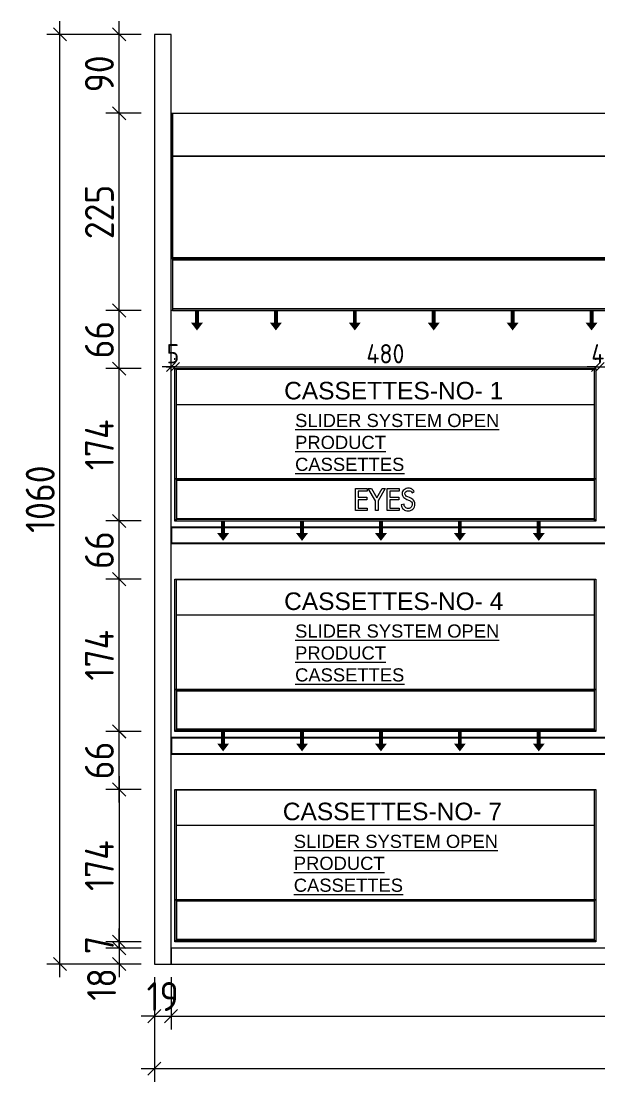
# Model space of a CAD drawing. Header units: millimetres. Extents: x 822189 to 824409, y -455926 to -454717.
# Drawn here: x 822189 to 822847, y -455926 to -454717 of the extents above; entities that cross this region are included whole.
import ezdxf

# ---------------------------------------------------------------- set-up
doc = ezdxf.new("R2010")
doc.units = ezdxf.units.MM
doc.header["$LTSCALE"] = 5
doc.header["$MEASUREMENT"] = 0
doc.header["$PDMODE"] = 35
for name, color, linetype in [('Dim', 1, 'Continuous'), ('DIM-10', 1, 'Continuous'), ('DIM-15', 1, 'Continuous'), ('EL_LIGHTING', 2, 'Continuous'), ('HATCH', 8, 'Continuous')]:
    doc.layers.add(name, color=color, linetype=linetype)
doc.layers.add('LED 4600K', color=41, linetype='Continuous', true_color=0xebd690)
doc.layers.add('MDF', color=41, linetype='Continuous', lineweight=0)
doc.layers.add('METAL', color=6, linetype='Continuous', lineweight=0)
doc.styles.add('ISOCP', font='isocp.shx')
doc.styles.add('MAC', font='')
doc.styles.get("Standard").update_dxf_attribs({"font": 'arial.ttf'})
doc.styles.get('MAC').set_extended_font_data('Trade Gothic Condensed')
doc.dimstyles.new('DL - 10', dxfattribs={"dimscale": 10, "dimtxt": 2.2, "dimasz": 1, "dimexe": 1, "dimexo": 1, "dimgap": 0.4, "dimtad": 1, "dimdec": 0, "dimdsep": 46, "dimtxsty": 'ISOCP', "dimblk": 'OBLIQUE', "dimcen": 0.5, "dimdle": 1, "dimclrd": 256, "dimclre": 256, "dimclrt": 2, "dimadec": 0, "dimazin": 2, "dimtfac": 1, "dimtdec": 0, "dimtix": 1, "dimtmove": 1, "dimatfit": 3, "dimldrblk": 'OPEN90', "dimfxl": 1, "dimlwd": 9, "dimlwe": 9, "dimarcsym": 0})
doc.dimstyles.new('DL - 15', dxfattribs={"dimscale": 15, "dimtxt": 2.2, "dimasz": 1, "dimexe": 1, "dimexo": 1, "dimgap": 0.4, "dimtad": 1, "dimdec": 0, "dimdsep": 46, "dimtxsty": 'ISOCP', "dimblk": 'OBLIQUE', "dimcen": 0.5, "dimdle": 1, "dimclrd": 256, "dimclre": 256, "dimclrt": 2, "dimadec": 0, "dimazin": 2, "dimtfac": 1, "dimtdec": 0, "dimtix": 1, "dimtmove": 1, "dimatfit": 3, "dimldrblk": 'OPEN90', "dimfxl": 1, "dimlwd": 9, "dimlwe": 9, "dimarcsym": 0})

# ---------------------------------------------------------------- blocks, each defined once
blk = doc.blocks.new('FGFGG')
at = {"layer": 'METAL'}
for points in [[(821290.4, -456862.4), (821291.9, -456862.4), (821291.9, -456988.2), (821290.4, -456988.2)], [(821291.9, -456862.4), (821768.9, -456862.4), (821768.9, -456863.4), (821291.9, -456863.4)], [(821291.9, -456903.2), (821768.9, -456903.2), (821768.9, -456863.4), (821291.9, -456863.4)], [(821770.4, -456988.2), (821768.9, -456988.2), (821768.9, -456862.4), (821770.4, -456862.4)], [(821290.4, -456988.2), (821291.9, -456988.2), (821291.9, -457036.2), (821290.4, -457036.2)], [(821768.9, -456988.2), (821291.9, -456988.2), (821291.9, -456989.2), (821768.9, -456989.2)], [(821292.4, -456989.7), (821768.4, -456989.7), (821768.4, -457033.7), (821292.4, -457033.7)], [(821768.9, -456988.2), (821770.4, -456988.2), (821770.4, -457036.2), (821768.9, -457036.2)], [(821291.9, -457034.2), (821768.9, -457034.2), (821768.9, -457036.2), (821291.9, -457036.2)]]:
    blk.add_lwpolyline(points, close=True, dxfattribs=at)
for points in [[(821509.6, -456999.2), (821509.6, -457002.1), (821499.3, -457002.1), (821499.3, -457009.1), (821509.3, -457009.1), (821509.3, -457011.9), (821499.3, -457011.9), (821499.3, -457021.4), (821509.6, -457021.4), (821509.6, -457024.2), (821496.2, -457024.2), (821496.2, -456999.2), (821509.6, -456999.2)], [(821514.5, -456999.2), (821520.6, -457009.9), (821526.7, -456999.2), (821530.3, -456999.2), (821522.1, -457013.3), (821522.1, -457024.2), (821519, -457024.2), (821519, -457013.3), (821510.9, -456999.2), (821514.5, -456999.2)], [(821545.9, -456999.2), (821545.9, -457002.1), (821535.6, -457002.1), (821535.6, -457009.1), (821545.6, -457009.1), (821545.6, -457011.9), (821535.6, -457011.9), (821535.6, -457021.4), (821545.9, -457021.4), (821545.9, -457024.2), (821532.5, -457024.2), (821532.5, -456999.2), (821545.9, -456999.2)]]:
    blk.add_lwpolyline(points, dxfattribs=at)
blk.add_open_spline([(821563.3, -457002.5), (821563.3, -457002.5), (821560.8, -457004), (821560.8, -457004), (821560.4, -457003.2), (821559.8, -457002.6), (821559.2, -457002.2), (821558.6, -457001.8), (821557.8, -457001.6), (821556.8, -457001.6), (821555.7, -457001.6), (821554.8, -457001.9), (821553.9, -457002.6), (821553.1, -457003.3), (821552.7, -457004.1), (821552.7, -457005.1), (821552.7, -457005.9), (821552.9, -457006.6), (821553.5, -457007.2), (821554.1, -457007.8), (821555, -457008.3), (821556.1, -457008.7), (821556.1, -457008.7), (821557.9, -457009.4), (821557.9, -457009.4), (821560, -457010.2), (821561.6, -457011.2), (821562.6, -457012.4), (821563.6, -457013.6), (821564.1, -457015.1), (821564.1, -457016.9), (821564.1, -457019.2), (821563.3, -457021.1), (821561.8, -457022.6), (821560.2, -457024), (821558.3, -457024.7), (821556.1, -457024.7), (821554.2, -457024.7), (821552.5, -457024.1), (821551, -457022.8), (821549.6, -457021.5), (821548.7, -457019.8), (821548.4, -457017.7), (821548.4, -457017.7), (821551.6, -457017.1), (821551.6, -457017.1), (821551.6, -457018.4), (821552, -457019.6), (821553, -457020.5), (821553.9, -457021.4), (821555, -457021.8), (821556.4, -457021.8), (821557.7, -457021.8), (821558.8, -457021.4), (821559.7, -457020.4), (821560.6, -457019.5), (821561, -457018.3), (821561, -457016.9), (821561, -457015.9), (821560.7, -457015), (821560, -457014.3), (821559.4, -457013.6), (821558.3, -457012.9), (821556.7, -457012.2), (821556.7, -457012.2), (821555, -457011.5), (821555, -457011.5), (821553, -457010.6), (821551.6, -457009.7), (821550.8, -457008.7), (821549.9, -457007.7), (821549.5, -457006.5), (821549.5, -457005.1), (821549.5, -457003.3), (821550.2, -457001.7), (821551.7, -457000.5), (821553.1, -456999.3), (821554.8, -456998.7), (821556.9, -456998.7), (821558.3, -456998.7), (821559.5, -456999), (821560.6, -456999.7), (821561.7, -457000.3), (821562.6, -457001.2), (821563.3, -457002.5)], degree=3, knots=[0, 0, 0, 0, 1, 1, 1, 2, 2, 2, 3, 3, 3, 4, 4, 4, 5, 5, 5, 6, 6, 6, 7, 7, 7, 8, 8, 8, 9, 9, 9, 10, 10, 10, 11, 11, 11, 12, 12, 12, 13, 13, 13, 14, 14, 14, 15, 15, 15, 16, 16, 16, 17, 17, 17, 18, 18, 18, 19, 19, 19, 20, 20, 20, 21, 21, 21, 22, 22, 22, 23, 23, 23, 24, 24, 24, 25, 25, 25, 26, 26, 26, 27, 27, 27, 28, 28, 28, 28], dxfattribs=at)
blk = doc.blocks.new('ARGG')
at = {"layer": 'METAL'}
for points in [[(821290.4, -457277.9), (821291.9, -457277.9), (821291.9, -457403.7), (821290.4, -457403.7)], [(821291.9, -457277.9), (821768.9, -457277.9), (821768.9, -457278.8), (821291.9, -457278.8)], [(821291.9, -457318.6), (821768.9, -457318.6), (821768.9, -457278.8), (821291.9, -457278.8)], [(821770.4, -457403.7), (821768.9, -457403.7), (821768.9, -457277.9), (821770.4, -457277.9)], [(821290.4, -457403.7), (821291.9, -457403.7), (821291.9, -457451.6), (821290.4, -457451.6)], [(821768.9, -457403.7), (821291.9, -457403.7), (821291.9, -457404.6), (821768.9, -457404.6)], [(821768.9, -457403.7), (821770.4, -457403.7), (821770.4, -457451.6), (821768.9, -457451.6)], [(821292.4, -457405.1), (821768.4, -457405.1), (821768.4, -457449.1), (821292.4, -457449.1)], [(821291.9, -457449.6), (821768.9, -457449.6), (821768.9, -457451.6), (821291.9, -457451.6)]]:
    blk.add_lwpolyline(points, close=True, dxfattribs=at)
blk = doc.blocks.new('FLECHE')
at = {"layer": 'EL_LIGHTING', "const_width": 5}
blk.add_lwpolyline([(0, 0), (0, -15)], dxfattribs=at)
at = {"layer": 'EL_LIGHTING'}
blk.add_lwpolyline([(0, -15, 15, 0, 0), (0, -24.8, 0, 0, 0)], format="xyseb", dxfattribs=at)
blk = doc.blocks.new('*U12')
at = {"layer": 'EL_LIGHTING', "xscale": 0.9, "yscale": 0.9, "zscale": 0.9, "rotation": 90}
blk.add_blockref('FLECHE', (-11.2, 0), dxfattribs=at)
blk = doc.blocks.new('*U13')
at = {"layer": 'LED 4600K', "color": 0, "linetype": 'ByBlock', "lineweight": -2}
for p in [(0, 810), (0, 720), (0, 630), (0, 540), (0, 450), (0, 360), (0, 270), (0, 180), (0, 90), (0, 0)]:
    blk.add_blockref('*U12', p, dxfattribs=at)
blk = doc.blocks.new('*U14')
at = {"layer": 'EL_LIGHTING', "xscale": 0.9, "yscale": 0.9, "zscale": 0.9, "rotation": 90}
blk.add_blockref('FLECHE', (-11.2, 0), dxfattribs=at)
blk = doc.blocks.new('*U15')
at = {"layer": 'LED 4600K', "color": 0, "linetype": 'ByBlock', "lineweight": -2}
for p in [(0, 360), (0, 270), (0, 180), (0, 90), (0, 0)]:
    blk.add_blockref('*U14', p, dxfattribs=at)
blk = doc.blocks.new('*U22')
at = {"layer": 'EL_LIGHTING', "xscale": 0.9, "yscale": 0.9, "zscale": 0.9, "rotation": 90}
blk.add_blockref('FLECHE', (-11.2, 0), dxfattribs=at)
blk = doc.blocks.new('*U23')
at = {"layer": 'LED 4600K', "color": 0, "linetype": 'ByBlock', "lineweight": -2}
for p in [(0, 360), (0, 270), (0, 180), (0, 90), (0, 0)]:
    blk.add_blockref('*U22', p, dxfattribs=at)
blk = doc.blocks.new('_OBLIQUE')
at = {"color": 0, "linetype": 'ByBlock', "lineweight": -2}
blk.add_line((-0.5, -0.5), (0.5, 0.5), dxfattribs=at)
blk = doc.blocks.new('*D30')
at = {"layer": 'Defpoints', "color": 0, "transparency": 16777216}
for p in [(822364.8, -455113), (822844.8, -455111.1), (822844.8, -455113)]:
    blk.add_point(p, dxfattribs=at)
at = {"layer": 'DIM-10', "lineweight": 9, "transparency": 16777216}
for p, q in [((822364.8, -455103), (822364.8, -455101.1)), ((822844.8, -455103), (822844.8, -455101.1)), ((822354.8, -455111.1), (822854.8, -455111.1))]:
    blk.add_line(p, q, dxfattribs=at)
at = {"layer": 'DIM-10', "lineweight": 9, "transparency": 16777216, "xscale": 10, "yscale": 10, "zscale": 10, "rotation": 180}
blk.add_blockref('_OBLIQUE', (822364.8, -455111.1), dxfattribs=at)
at = {"layer": 'DIM-10', "lineweight": 9, "transparency": 16777216, "xscale": 10, "yscale": 10, "zscale": 10}
blk.add_blockref('_OBLIQUE', (822844.8, -455111.1), dxfattribs=at)
at = {"layer": 'DIM-10', "color": 2, "transparency": 16777216, "insert": (822604.8, -455096.1), "char_height": 22, "attachment_point": 5, "style": 'ISOCP'}
blk.add_mtext('480', dxfattribs=at)
blk = doc.blocks.new('_Open90')
at = {"color": 0, "linetype": 'ByBlock', "lineweight": -2}
for p, q in [((0, 0), (-1, 0)), ((-0.5, 0.5), (0, 0)), ((0, 0), (-0.5, -0.5))]:
    blk.add_line(p, q, dxfattribs=at)
blk = doc.blocks.new('*D131')
at = {"layer": 'Defpoints', "color": 0, "transparency": 16777216}
for p in [(822844.8, -455113), (822849.3, -455111.1), (822849.3, -455113)]:
    blk.add_point(p, dxfattribs=at)
at = {"layer": 'DIM-10', "lineweight": 9, "transparency": 16777216}
for p, q in [((822844.8, -455103), (822844.8, -455101.1)), ((822849.3, -455103), (822849.3, -455101.1)), ((822844.8, -455111.1), (822834.8, -455111.1)), ((822844.8, -455111.1), (822849.3, -455111.1)), ((822849.3, -455111.1), (822859.3, -455111.1))]:
    blk.add_line(p, q, dxfattribs=at)
at = {"layer": 'DIM-10', "lineweight": 9, "transparency": 16777216, "xscale": 10, "yscale": 10, "zscale": 10}
blk.add_blockref('_OBLIQUE', (822844.8, -455111.1), dxfattribs=at)
at = {"layer": 'DIM-10', "lineweight": 9, "transparency": 16777216, "xscale": 10, "yscale": 10, "zscale": 10, "rotation": 180}
blk.add_blockref('_OBLIQUE', (822849.3, -455111.1), dxfattribs=at)
at = {"layer": 'DIM-10', "color": 2, "transparency": 16777216, "insert": (822847, -455096.1), "char_height": 22, "attachment_point": 5, "style": 'ISOCP'}
blk.add_mtext('4', dxfattribs=at)
blk = doc.blocks.new('*D132')
at = {"layer": 'Defpoints', "color": 0, "transparency": 16777216}
for p in [(822849.3, -455113), (823709.3, -455111.1), (823709.3, -455112.5)]:
    blk.add_point(p, dxfattribs=at)
at = {"layer": 'DIM-10', "lineweight": 9, "transparency": 16777216}
for p, q in [((822849.3, -455103), (822849.3, -455101.1)), ((823709.3, -455102.5), (823709.3, -455101.1)), ((822839.3, -455111.1), (823719.3, -455111.1))]:
    blk.add_line(p, q, dxfattribs=at)
at = {"layer": 'DIM-10', "lineweight": 9, "transparency": 16777216, "xscale": 10, "yscale": 10, "zscale": 10, "rotation": 180}
blk.add_blockref('_OBLIQUE', (822849.3, -455111.1), dxfattribs=at)
at = {"layer": 'DIM-10', "lineweight": 9, "transparency": 16777216, "xscale": 10, "yscale": 10, "zscale": 10}
blk.add_blockref('_OBLIQUE', (823709.3, -455111.1), dxfattribs=at)
at = {"layer": 'DIM-10', "color": 2, "transparency": 16777216, "insert": (823279.3, -455096.1), "char_height": 22, "attachment_point": 5, "style": 'ISOCP'}
blk.add_mtext('860', dxfattribs=at)
blk = doc.blocks.new('*D82')
at = {"layer": 'Defpoints', "color": 0, "transparency": 16777216}
for p in [(822360.3, -455111.1), (822360.3, -455113.4), (822364.8, -455113)]:
    blk.add_point(p, dxfattribs=at)
at = {"layer": 'DIM-10', "lineweight": 9, "transparency": 16777216}
for p, q in [((822360.3, -455103.4), (822360.3, -455101.1)), ((822364.8, -455103), (822364.8, -455101.1)), ((822360.3, -455111.1), (822350.3, -455111.1)), ((822364.8, -455111.1), (822360.3, -455111.1)), ((822364.8, -455111.1), (822374.8, -455111.1))]:
    blk.add_line(p, q, dxfattribs=at)
at = {"layer": 'DIM-10', "lineweight": 9, "transparency": 16777216, "xscale": 10, "yscale": 10, "zscale": 10}
blk.add_blockref('_OBLIQUE', (822360.3, -455111.1), dxfattribs=at)
at = {"layer": 'DIM-10', "lineweight": 9, "transparency": 16777216, "xscale": 10, "yscale": 10, "zscale": 10, "rotation": 180}
blk.add_blockref('_OBLIQUE', (822364.8, -455111.1), dxfattribs=at)
at = {"layer": 'DIM-10', "color": 2, "transparency": 16777216, "insert": (822362.5, -455096.1), "char_height": 22, "attachment_point": 5, "style": 'ISOCP'}
blk.add_mtext('5', dxfattribs=at)
blk = doc.blocks.new('*D31')
at = {"layer": 'Defpoints', "color": 0, "transparency": 16777216}
for p in [(822341.3, -455791.9), (824217.3, -455791.9), (824217.3, -455911.1)]:
    blk.add_point(p, dxfattribs=at)
at = {"layer": 'DIM-15', "lineweight": 9, "transparency": 16777216}
for p, q in [((822341.3, -455836.1), (822341.3, -455926.1)), ((824217.3, -455836.1), (824217.3, -455926.1)), ((822326.3, -455911.1), (824232.3, -455911.1))]:
    blk.add_line(p, q, dxfattribs=at)
at = {"layer": 'DIM-15', "lineweight": 9, "transparency": 16777216, "xscale": 15, "yscale": 15, "zscale": 15, "rotation": 180}
blk.add_blockref('_OBLIQUE', (822341.3, -455911.1), dxfattribs=at)
at = {"layer": 'DIM-15', "lineweight": 9, "transparency": 16777216, "xscale": 15, "yscale": 15, "zscale": 15}
blk.add_blockref('_OBLIQUE', (824217.3, -455911.1), dxfattribs=at)
at = {"layer": 'DIM-15', "color": 2, "transparency": 16777216, "insert": (823279.3, -455888.6), "char_height": 33, "attachment_point": 5, "style": 'ISOCP'}
blk.add_mtext('1876', dxfattribs=at)
blk = doc.blocks.new('*D32')
at = {"layer": 'Defpoints', "color": 0, "transparency": 16777216}
for p in [(822341.3, -455592.8), (822301.1, -455766.5), (822341.3, -455766.5)]:
    blk.add_point(p, dxfattribs=at)
at = {"layer": 'DIM-15', "lineweight": 9, "transparency": 16777216}
for p, q in [((822301.1, -455577.8), (822301.1, -455781.5)), ((822326.3, -455592.8), (822286.1, -455592.8)), ((822326.3, -455766.5), (822286.1, -455766.5))]:
    blk.add_line(p, q, dxfattribs=at)
at = {"layer": 'DIM-15', "lineweight": 9, "transparency": 16777216, "xscale": 15, "yscale": 15, "zscale": 15}
for p, rotation in [((822301.1, -455592.8), 90), ((822301.1, -455766.5), 270)]:
    blk.add_blockref('_OBLIQUE', p, dxfattribs=dict(at, rotation=rotation))
at = {"layer": 'DIM-15', "color": 2, "transparency": 16777216, "insert": (822278.6, -455679.7), "char_height": 33, "attachment_point": 5, "rotation": 90, "style": 'ISOCP'}
blk.add_mtext('174', dxfattribs=at)
blk = doc.blocks.new('*D33')
at = {"layer": 'Defpoints', "color": 0, "transparency": 16777216}
for p in [(822341.3, -455773.9), (822301.1, -455791.9), (822341.3, -455791.9)]:
    blk.add_point(p, dxfattribs=at)
at = {"layer": 'DIM-15', "lineweight": 9, "transparency": 16777216}
for p, q in [((822301.1, -455758.9), (822301.1, -455806.9)), ((822326.3, -455773.9), (822286.1, -455773.9)), ((822326.3, -455791.9), (822286.1, -455791.9))]:
    blk.add_line(p, q, dxfattribs=at)
at = {"layer": 'DIM-15', "lineweight": 9, "transparency": 16777216, "xscale": 15, "yscale": 15, "zscale": 15}
for p, rotation in [((822301.1, -455773.9), 90), ((822301.1, -455791.9), 270)]:
    blk.add_blockref('_OBLIQUE', p, dxfattribs=dict(at, rotation=rotation))
at = {"layer": 'DIM-15', "color": 2, "transparency": 16777216, "insert": (822281.1, -455815.1), "char_height": 33, "attachment_point": 5, "rotation": 90, "style": 'ISOCP'}
blk.add_mtext('18', dxfattribs=at)
blk = doc.blocks.new('*D34')
at = {"layer": 'Defpoints', "color": 0, "transparency": 16777216}
for p in [(822233.6, -454731.9), (822341.3, -454731.9), (822341.3, -455791.9)]:
    blk.add_point(p, dxfattribs=at)
at = {"layer": 'DIM-15', "lineweight": 9, "transparency": 16777216}
for p, q in [((822233.6, -455806.9), (822233.6, -454716.9)), ((822308.6, -454731.9), (822218.6, -454731.9)), ((822308.6, -455791.9), (822218.6, -455791.9))]:
    blk.add_line(p, q, dxfattribs=at)
at = {"layer": 'DIM-15', "lineweight": 9, "transparency": 16777216, "xscale": 15, "yscale": 15, "zscale": 15}
for p, rotation in [((822233.6, -454731.9), 90), ((822233.6, -455791.9), 270)]:
    blk.add_blockref('_OBLIQUE', p, dxfattribs=dict(at, rotation=rotation))
at = {"layer": 'DIM-15', "color": 2, "transparency": 16777216, "insert": (822211.1, -455261.9), "char_height": 33, "attachment_point": 5, "rotation": 90, "style": 'ISOCP'}
blk.add_mtext('1060', dxfattribs=at)
blk = doc.blocks.new('*D35')
at = {"layer": 'Defpoints', "color": 0, "transparency": 16777216}
for p in [(822301.1, -455526.7), (822341.3, -455526.7), (822341.3, -455592.8)]:
    blk.add_point(p, dxfattribs=at)
at = {"layer": 'DIM-15', "lineweight": 9, "transparency": 16777216}
for p, q in [((822301.1, -455607.8), (822301.1, -455511.7)), ((822326.3, -455526.7), (822286.1, -455526.7)), ((822326.3, -455592.8), (822286.1, -455592.8))]:
    blk.add_line(p, q, dxfattribs=at)
at = {"layer": 'DIM-15', "lineweight": 9, "transparency": 16777216, "xscale": 15, "yscale": 15, "zscale": 15}
for p, rotation in [((822301.1, -455526.7), 90), ((822301.1, -455592.8), 270)]:
    blk.add_blockref('_OBLIQUE', p, dxfattribs=dict(at, rotation=rotation))
at = {"layer": 'DIM-15', "color": 2, "transparency": 16777216, "insert": (822278.6, -455559.8), "char_height": 33, "attachment_point": 5, "rotation": 90, "style": 'ISOCP'}
blk.add_mtext('66', dxfattribs=at)
blk = doc.blocks.new('*D36')
at = {"layer": 'Defpoints', "color": 0, "transparency": 16777216}
for p in [(822301.1, -455353), (822341.3, -455353), (822341.3, -455526.6)]:
    blk.add_point(p, dxfattribs=at)
at = {"layer": 'DIM-15', "lineweight": 9, "transparency": 16777216}
for p, q in [((822301.1, -455541.6), (822301.1, -455338)), ((822326.3, -455353), (822286.1, -455353)), ((822326.3, -455526.6), (822286.1, -455526.6))]:
    blk.add_line(p, q, dxfattribs=at)
at = {"layer": 'DIM-15', "lineweight": 9, "transparency": 16777216, "xscale": 15, "yscale": 15, "zscale": 15}
for p, rotation in [((822301.1, -455353), 90), ((822301.1, -455526.6), 270)]:
    blk.add_blockref('_OBLIQUE', p, dxfattribs=dict(at, rotation=rotation))
at = {"layer": 'DIM-15', "color": 2, "transparency": 16777216, "insert": (822278.6, -455439.8), "char_height": 33, "attachment_point": 5, "rotation": 90, "style": 'ISOCP'}
blk.add_mtext('174', dxfattribs=at)
blk = doc.blocks.new('*D37')
at = {"layer": 'Defpoints', "color": 0, "transparency": 16777216}
for p in [(822301.1, -455286.7), (822341.3, -455286.7), (822341.3, -455353)]:
    blk.add_point(p, dxfattribs=at)
at = {"layer": 'DIM-15', "lineweight": 9, "transparency": 16777216}
for p, q in [((822301.1, -455368), (822301.1, -455271.7)), ((822326.3, -455286.7), (822286.1, -455286.7)), ((822326.3, -455353), (822286.1, -455353))]:
    blk.add_line(p, q, dxfattribs=at)
at = {"layer": 'DIM-15', "lineweight": 9, "transparency": 16777216, "xscale": 15, "yscale": 15, "zscale": 15}
for p, rotation in [((822301.1, -455286.7), 90), ((822301.1, -455353), 270)]:
    blk.add_blockref('_OBLIQUE', p, dxfattribs=dict(at, rotation=rotation))
at = {"layer": 'DIM-15', "color": 2, "transparency": 16777216, "insert": (822278.6, -455319.9), "char_height": 33, "attachment_point": 5, "rotation": 90, "style": 'ISOCP'}
blk.add_mtext('66', dxfattribs=at)
blk = doc.blocks.new('*D38')
at = {"layer": 'Defpoints', "color": 0, "transparency": 16777216}
for p in [(822301.1, -455113), (822341.3, -455113), (822341.3, -455286.7)]:
    blk.add_point(p, dxfattribs=at)
at = {"layer": 'DIM-15', "lineweight": 9, "transparency": 16777216}
for p, q in [((822301.1, -455301.7), (822301.1, -455098)), ((822326.3, -455113), (822286.1, -455113)), ((822326.3, -455286.7), (822286.1, -455286.7))]:
    blk.add_line(p, q, dxfattribs=at)
at = {"layer": 'DIM-15', "lineweight": 9, "transparency": 16777216, "xscale": 15, "yscale": 15, "zscale": 15}
for p, rotation in [((822301.1, -455113), 90), ((822301.1, -455286.7), 270)]:
    blk.add_blockref('_OBLIQUE', p, dxfattribs=dict(at, rotation=rotation))
at = {"layer": 'DIM-15', "color": 2, "transparency": 16777216, "insert": (822278.6, -455199.9), "char_height": 33, "attachment_point": 5, "rotation": 90, "style": 'ISOCP'}
blk.add_mtext('174', dxfattribs=at)
blk = doc.blocks.new('*D39')
at = {"layer": 'Defpoints', "color": 0, "transparency": 16777216}
for p in [(822301.1, -455046.8), (822341.3, -455046.8), (822341.3, -455113)]:
    blk.add_point(p, dxfattribs=at)
at = {"layer": 'DIM-15', "lineweight": 9, "transparency": 16777216}
for p, q in [((822301.1, -455128), (822301.1, -455031.8)), ((822326.3, -455046.8), (822286.1, -455046.8)), ((822326.3, -455113), (822286.1, -455113))]:
    blk.add_line(p, q, dxfattribs=at)
at = {"layer": 'DIM-15', "lineweight": 9, "transparency": 16777216, "xscale": 15, "yscale": 15, "zscale": 15}
for p, rotation in [((822301.1, -455046.8), 90), ((822301.1, -455113), 270)]:
    blk.add_blockref('_OBLIQUE', p, dxfattribs=dict(at, rotation=rotation))
at = {"layer": 'DIM-15', "color": 2, "transparency": 16777216, "insert": (822278.6, -455079.9), "char_height": 33, "attachment_point": 5, "rotation": 90, "style": 'ISOCP'}
blk.add_mtext('66', dxfattribs=at)
blk = doc.blocks.new('*D40')
at = {"layer": 'Defpoints', "color": 0, "transparency": 16777216}
for p in [(822301.1, -454821.9), (822341.3, -454821.9), (822341.3, -455046.8)]:
    blk.add_point(p, dxfattribs=at)
at = {"layer": 'DIM-15', "lineweight": 9, "transparency": 16777216}
for p, q in [((822301.1, -455061.8), (822301.1, -454806.9)), ((822326.3, -454821.9), (822286.1, -454821.9)), ((822326.3, -455046.8), (822286.1, -455046.8))]:
    blk.add_line(p, q, dxfattribs=at)
at = {"layer": 'DIM-15', "lineweight": 9, "transparency": 16777216, "xscale": 15, "yscale": 15, "zscale": 15}
for p, rotation in [((822301.1, -454821.9), 90), ((822301.1, -455046.8), 270)]:
    blk.add_blockref('_OBLIQUE', p, dxfattribs=dict(at, rotation=rotation))
at = {"layer": 'DIM-15', "color": 2, "transparency": 16777216, "insert": (822278.6, -454934.4), "char_height": 33, "attachment_point": 5, "rotation": 90, "style": 'ISOCP'}
blk.add_mtext('225', dxfattribs=at)
blk = doc.blocks.new('*D41')
at = {"layer": 'Defpoints', "color": 0, "transparency": 16777216}
for p in [(822301.1, -455766.5), (822341.3, -455766.5), (822341.3, -455773.9)]:
    blk.add_point(p, dxfattribs=at)
at = {"layer": 'DIM-15', "lineweight": 9, "transparency": 16777216}
for p, q in [((822301.1, -455766.5), (822301.1, -455751.5)), ((822326.3, -455766.5), (822286.1, -455766.5)), ((822301.1, -455773.9), (822301.1, -455766.5)), ((822326.3, -455773.9), (822286.1, -455773.9)), ((822301.1, -455773.9), (822301.1, -455788.9))]:
    blk.add_line(p, q, dxfattribs=at)
at = {"layer": 'DIM-15', "lineweight": 9, "transparency": 16777216, "xscale": 15, "yscale": 15, "zscale": 15}
for p, rotation in [((822301.1, -455766.5), 270), ((822301.1, -455773.9), 90)]:
    blk.add_blockref('_OBLIQUE', p, dxfattribs=dict(at, rotation=rotation))
at = {"layer": 'DIM-15', "color": 2, "transparency": 16777216, "insert": (822278.6, -455770.2), "char_height": 33, "attachment_point": 5, "rotation": 90, "style": 'ISOCP'}
blk.add_mtext('7', dxfattribs=at)
blk = doc.blocks.new('*D83')
at = {"layer": 'Defpoints', "color": 0, "transparency": 16777216}
for p in [(822360.3, -455791.9), (824198.3, -455791.9), (824198.3, -455851.4)]:
    blk.add_point(p, dxfattribs=at)
at = {"layer": 'DIM-15', "lineweight": 9, "transparency": 16777216}
for p, q in [((822360.3, -455806.9), (822360.3, -455866.4)), ((824198.3, -455806.9), (824198.3, -455866.4)), ((822345.3, -455851.4), (824213.3, -455851.4))]:
    blk.add_line(p, q, dxfattribs=at)
at = {"layer": 'DIM-15', "lineweight": 9, "transparency": 16777216, "xscale": 15, "yscale": 15, "zscale": 15, "rotation": 180}
blk.add_blockref('_OBLIQUE', (822360.3, -455851.4), dxfattribs=at)
at = {"layer": 'DIM-15', "lineweight": 9, "transparency": 16777216, "xscale": 15, "yscale": 15, "zscale": 15}
blk.add_blockref('_OBLIQUE', (824198.3, -455851.4), dxfattribs=at)
at = {"layer": 'DIM-15', "color": 2, "transparency": 16777216, "insert": (823279.3, -455828.9), "char_height": 33, "attachment_point": 5, "style": 'ISOCP'}
blk.add_mtext('1838', dxfattribs=at)
blk = doc.blocks.new('*D85')
at = {"layer": 'Defpoints', "color": 0, "transparency": 16777216}
for p in [(822341.3, -455791.9), (822360.3, -455791.9), (822360.3, -455851.4)]:
    blk.add_point(p, dxfattribs=at)
at = {"layer": 'DIM-15', "lineweight": 9, "transparency": 16777216}
for p, q in [((822341.3, -455806.9), (822341.3, -455866.4)), ((822360.3, -455806.9), (822360.3, -455866.4)), ((822341.3, -455851.4), (822326.3, -455851.4)), ((822341.3, -455851.4), (822360.3, -455851.4)), ((822360.3, -455851.4), (822375.3, -455851.4))]:
    blk.add_line(p, q, dxfattribs=at)
at = {"layer": 'DIM-15', "lineweight": 9, "transparency": 16777216, "xscale": 15, "yscale": 15, "zscale": 15}
blk.add_blockref('_OBLIQUE', (822341.3, -455851.4), dxfattribs=at)
at = {"layer": 'DIM-15', "lineweight": 9, "transparency": 16777216, "xscale": 15, "yscale": 15, "zscale": 15, "rotation": 180}
blk.add_blockref('_OBLIQUE', (822360.3, -455851.4), dxfattribs=at)
at = {"layer": 'DIM-15', "color": 2, "transparency": 16777216, "insert": (822350.8, -455828.9), "char_height": 33, "attachment_point": 5, "style": 'ISOCP'}
blk.add_mtext('19', dxfattribs=at)
blk = doc.blocks.new('*D86')
at = {"layer": 'Defpoints', "color": 0, "transparency": 16777216}
for p in [(822360.3, -455791.9), (824198.3, -455791.9), (824198.3, -455851.4)]:
    blk.add_point(p, dxfattribs=at)
at = {"layer": 'DIM-15', "lineweight": 9, "transparency": 16777216}
for p, q in [((822360.3, -455806.9), (822360.3, -455866.4)), ((824198.3, -455806.9), (824198.3, -455866.4)), ((822345.3, -455851.4), (824213.3, -455851.4))]:
    blk.add_line(p, q, dxfattribs=at)
at = {"layer": 'DIM-15', "lineweight": 9, "transparency": 16777216, "xscale": 15, "yscale": 15, "zscale": 15, "rotation": 180}
blk.add_blockref('_OBLIQUE', (822360.3, -455851.4), dxfattribs=at)
at = {"layer": 'DIM-15', "lineweight": 9, "transparency": 16777216, "xscale": 15, "yscale": 15, "zscale": 15}
blk.add_blockref('_OBLIQUE', (824198.3, -455851.4), dxfattribs=at)
at = {"layer": 'DIM-15', "color": 2, "transparency": 16777216, "insert": (823279.3, -455828.9), "char_height": 33, "attachment_point": 5, "style": 'ISOCP'}
blk.add_mtext('1838', dxfattribs=at)
blk = doc.blocks.new('*D125')
at = {"layer": 'Defpoints', "color": 0, "transparency": 16777216}
for p in [(822301.1, -454731.9), (822341.3, -454731.9), (822341.3, -454821.9)]:
    blk.add_point(p, dxfattribs=at)
at = {"layer": 'DIM-15', "lineweight": 9, "transparency": 16777216}
for p, q in [((822301.1, -454836.9), (822301.1, -454716.9)), ((822326.3, -454731.9), (822286.1, -454731.9)), ((822326.3, -454821.9), (822286.1, -454821.9))]:
    blk.add_line(p, q, dxfattribs=at)
at = {"layer": 'DIM-15', "lineweight": 9, "transparency": 16777216, "xscale": 15, "yscale": 15, "zscale": 15}
for p, rotation in [((822301.1, -454731.9), 90), ((822301.1, -454821.9), 270)]:
    blk.add_blockref('_OBLIQUE', p, dxfattribs=dict(at, rotation=rotation))
at = {"layer": 'DIM-15', "color": 2, "transparency": 16777216, "insert": (822278.6, -454776.9), "char_height": 33, "attachment_point": 5, "rotation": 90, "style": 'ISOCP'}
blk.add_mtext('90', dxfattribs=at)

msp = doc.modelspace()

# ---------------------------------------------------------------- linework, layer by layer
at = {"layer": 'HATCH'}
for points in [[(824198.3, -455294.1), (822360.3, -455294.1), (822360.3, -455312.1), (824198.3, -455312.1)], [(824198.3, -455534), (822360.3, -455534), (822360.3, -455552.1), (824198.3, -455552.1)]]:
    msp.add_lwpolyline(points, close=True, dxfattribs=at)
at = {"layer": 'MDF'}
for points in [[(822341.3, -455791.9), (822360.3, -455791.9), (822360.3, -454731.9), (822341.3, -454731.9)], [(824198.3, -455773.9), (822360.3, -455773.9), (822360.3, -455791.9), (824198.3, -455791.9)]]:
    msp.add_lwpolyline(points, close=True, dxfattribs=at)
at = {"layer": 'METAL'}
for points in [[(822360.3, -454821.9), (822361.8, -454821.9), (822361.8, -454986.8), (822360.3, -454986.8)], [(822361.8, -454821.9), (824196.3, -454821.9), (824196.3, -454870.9), (822361.8, -454870.9)], [(824196.3, -454986.8), (822361.8, -454986.8), (822361.8, -454870.9), (824196.3, -454870.9)], [(822360.3, -454986.8), (822361.8, -454986.8), (822361.8, -455046.8), (822360.3, -455046.8)], [(822361.8, -454986.8), (824196.3, -454986.8), (824196.3, -454988.3), (822361.8, -454988.3)], [(822362.3, -454988.8), (824195.8, -454988.8), (824195.8, -455044.8), (822362.3, -455044.8)], [(824196.3, -455045.3), (822361.8, -455045.3), (822361.8, -455046.8), (824196.3, -455046.8)]]:
    msp.add_lwpolyline(points, close=True, dxfattribs=at)

# ---------------------------------------------------------------- block references
at = {"layer": 'LED 4600K', "extrusion": (0, 0, -1), "xscale": -1, "zscale": -1, "rotation": 90}
for name, p in [('*U13', (-822389.9, -455058.4)), ('*U15', (-822419.7, -455298.3)), ('*U23', (-822419.7, -455538.3))]:
    msp.add_blockref(name, p, dxfattribs=at)
at = {"layer": 'METAL'}
for name, p in [('FGFGG', (1074.4, 1749.4)), ('ARGG', (1074.4, 1924.9)), ('ARGG', (1074.4, 1685.1))]:
    msp.add_blockref(name, p, dxfattribs=at)

# ---------------------------------------------------------------- texts
at = {"layer": 'Dim', "char_height": 20, "attachment_point": 1}
for s, insert in [('{\\C67;\\c2459751;CASSETTES-NO- 1 }', (822489.3, -455128.1)), ('{\\C67;\\c2459751;CASSETTES-NO- 4}', (822489.3, -455368.2)), ('{\\C67;\\c2459751;CASSETTES-NO- 7}', (822487.8, -455607.9))]:
    msp.add_mtext_dynamic_manual_height_columns(s, width=292.151, gutter_width=12.5, heights=[-20.7], dxfattribs=dict(at, insert=insert))
at = {"layer": 'METAL', "color": 2, "char_height": 15, "attachment_point": 1, "style": 'MAC'}
for insert in [(822501.8, -455164.6), (822501.8, -455404.7), (822500.3, -455644.5)]:
    msp.add_mtext_dynamic_manual_height_columns('{\\fArial|b0|i0|c0|p34;\\LSLIDER SYSTEM OPEN PRODUCT CASSETTES }', width=233.08, gutter_width=70, heights=[-43.5], dxfattribs=dict(at, insert=insert))

# ---------------------------------------------------------------- dimensions: what is measured, and where the dimension line sits
at = {"layer": 'DIM-10'}
for base, p1, p2, picture, middle in [((822360.2611902, -455111.1249588), (822364.7611902, -455112.9812006), (822360.2611902, -455113.3629721), '*D82', (822362.5111902, -455096.1249588)), ((822844.8, -455111.1), (822364.8, -455113), (822844.8, -455113), '*D30', (822604.8, -455096.1)), ((822849.2611902, -455111.1249588), (822844.7611902, -455112.9812006), (822849.2611902, -455112.9812006), '*D131', (822847.0111902, -455096.1249588)), ((823709.3, -455111.1), (822849.3, -455113), (823709.3, -455112.5), '*D132', (823279.3, -455096.1))]:
    dim = msp.add_linear_dim(base=base, p1=p1, p2=p2, dimstyle='DL - 10', dxfattribs=at)
    dim.commit()
    dim.dimension.update_dxf_attribs({"geometry": picture, "text_midpoint": middle})
at = {"layer": 'DIM-15'}
dim = msp.add_linear_dim(base=(822233.6, -454731.9), p1=(822341.3, -455791.9), p2=(822341.3, -454731.9), angle=90, dimstyle='DL - 15', dxfattribs=at)
dim.commit()
dim.dimension.update_dxf_attribs({"geometry": '*D34', "text_midpoint": (822211.1, -455261.9)})
at = {"layer": 'DIM-15', "color": 0}
for base, p1, p2, picture, middle in [((822301.1, -454731.9), (822341.3, -454821.9), (822341.3, -454731.9), '*D125', (822278.6, -454776.9)), ((822301.1, -454821.9), (822341.3, -455046.8), (822341.3, -454821.9), '*D40', (822278.6, -454934.4)), ((822301.1, -455046.8), (822341.3, -455113), (822341.3, -455046.8), '*D39', (822278.6, -455079.9)), ((822301.1, -455113), (822341.3, -455286.7), (822341.3, -455113), '*D38', (822278.6, -455199.9)), ((822301.1, -455286.7), (822341.3, -455353), (822341.3, -455286.7), '*D37', (822278.6, -455319.9)), ((822301.1, -455353), (822341.3, -455526.6), (822341.3, -455353), '*D36', (822278.6, -455439.8)), ((822301.1, -455526.7), (822341.3, -455592.8), (822341.3, -455526.7), '*D35', (822278.6, -455559.8)), ((822301.1, -455766.5), (822341.3, -455592.8), (822341.3, -455766.5), '*D32', (822278.6, -455679.7)), ((822301.1, -455766.5), (822341.3, -455773.9), (822341.3, -455766.5), '*D41', (822278.6, -455770.2))]:
    dim = msp.add_linear_dim(base=base, p1=p1, p2=p2, angle=90, dimstyle='DL - 15', dxfattribs=at)
    dim.commit()
    dim.dimension.update_dxf_attribs({"geometry": picture, "text_midpoint": middle})
dim = msp.add_linear_dim(base=(822301.1, -455791.9), p1=(822341.3, -455773.9), p2=(822341.3, -455791.9), angle=90, dimstyle='DL - 15', dxfattribs=at)
dim.commit()
dim.dimension.update_dxf_attribs({"geometry": '*D33', "text_midpoint": (822303.6, -455815.1), "dimtype": 128})
at = {"layer": 'DIM-15'}
for base, p1, p2, picture, middle in [((822360.3, -455851.4), (822341.3, -455791.9), (822360.3, -455791.9), '*D85', (822350.8, -455828.9)), ((824217.3, -455911.1), (822341.3, -455791.9), (824217.3, -455791.9), '*D31', (823279.3, -455888.6)), ((824198.3, -455851.4), (822360.3, -455791.9), (824198.3, -455791.9), '*D83', (823279.3, -455828.9)), ((824198.3, -455851.4), (822360.3, -455791.9), (824198.3, -455791.9), '*D86', (823279.3, -455828.9))]:
    dim = msp.add_linear_dim(base=base, p1=p1, p2=p2, dimstyle='DL - 15', dxfattribs=at)
    dim.commit()
    dim.dimension.update_dxf_attribs({"geometry": picture, "text_midpoint": middle})

doc.saveas('drawing.dxf')
